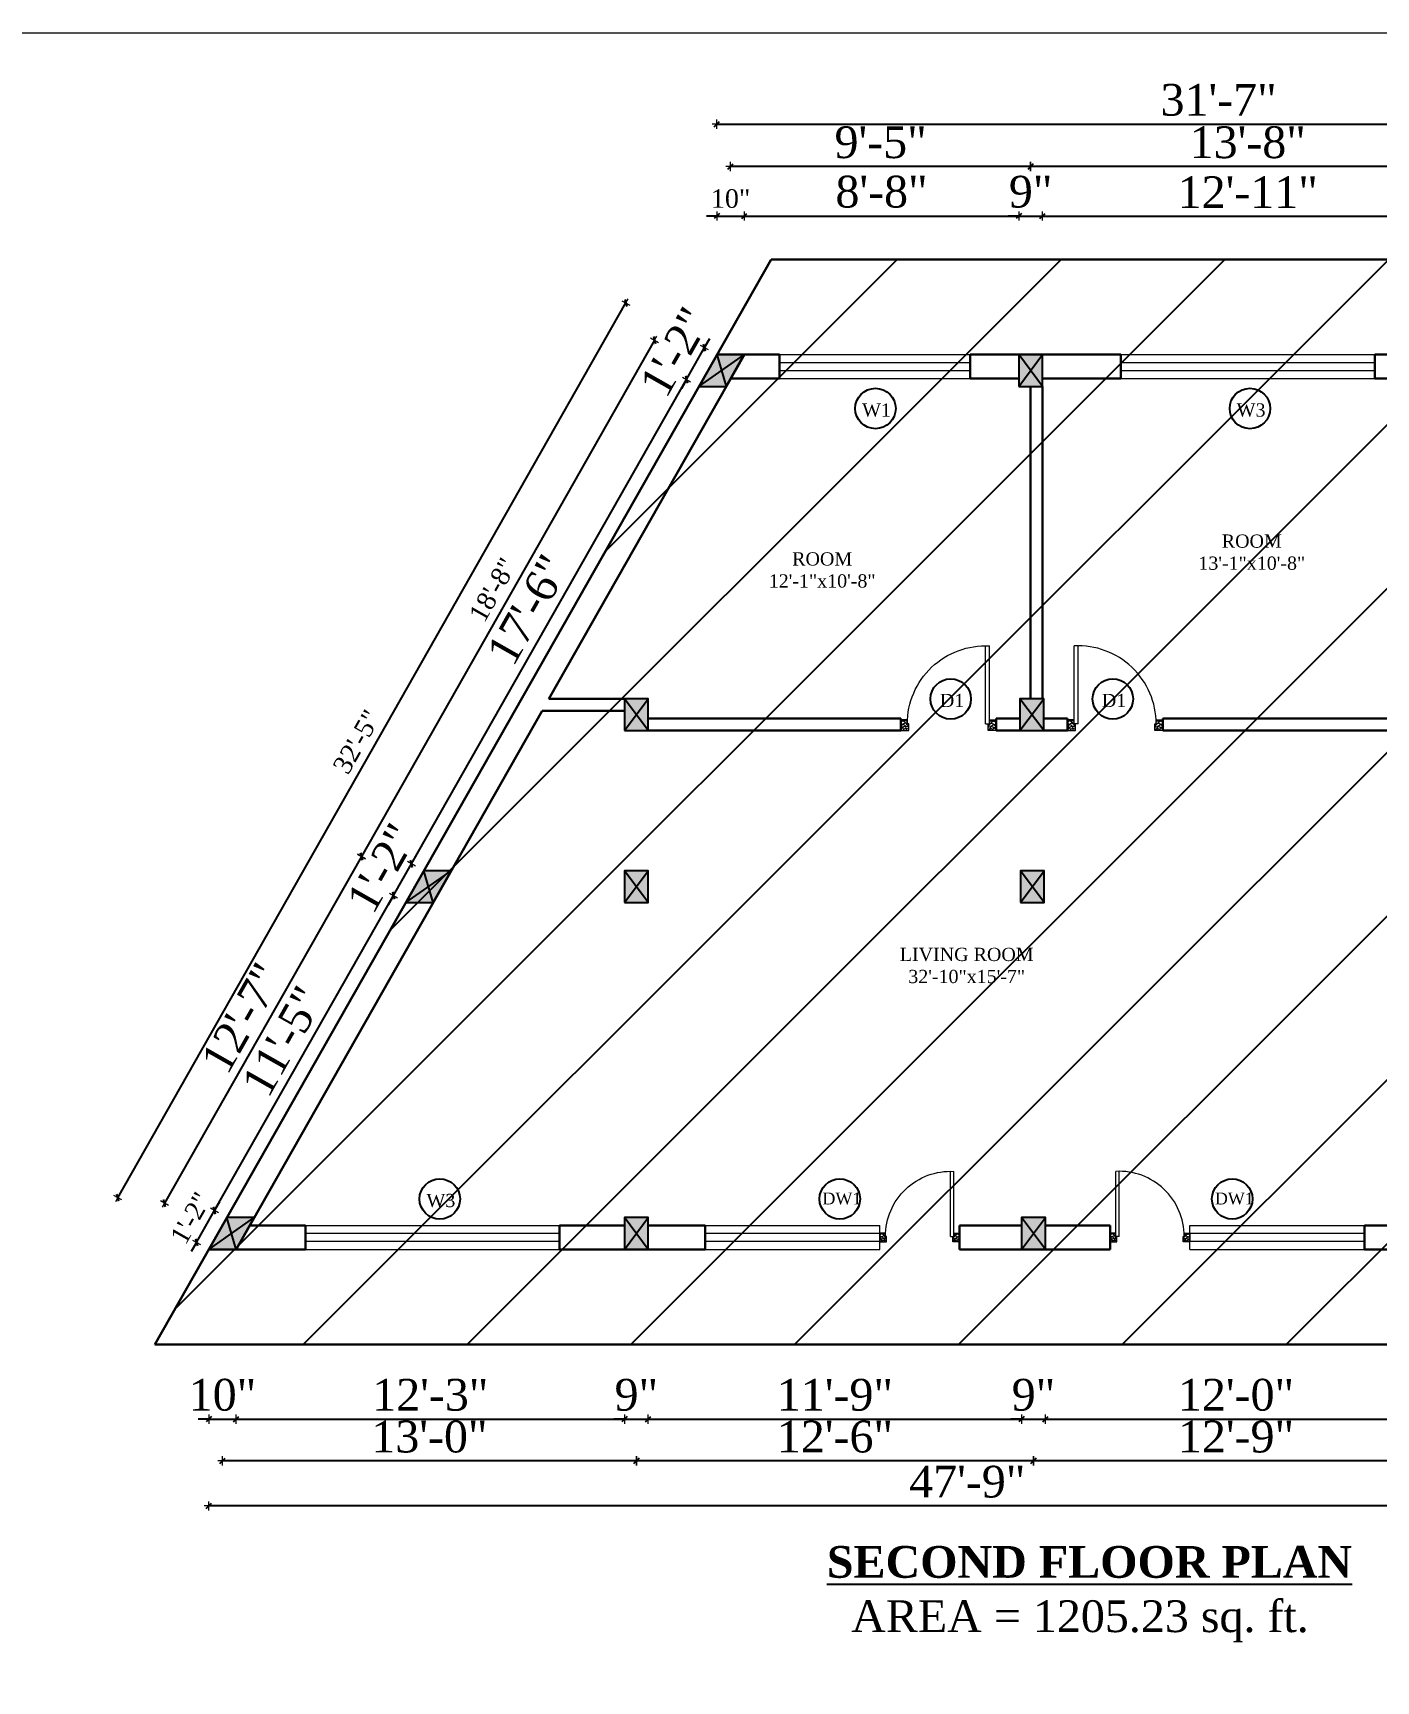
# Model space of a CAD drawing. Header units: inches. Extents: x 2 to 197762, y -33236 to 9.
# Drawn here: x 36714 to 37221, y -14208 to -13586 of the extents above; entities that cross this region are included whole.
import ezdxf

# ---------------------------------------------------------------- set-up
doc = ezdxf.new("R2010")
doc.units = ezdxf.units.IN
doc.header["$LTSCALE"] = 5
doc.header["$MEASUREMENT"] = 0
for name, color, linetype, lineweight in [('A-WALL', 7, 'Continuous', 9), ('Dimension', 7, 'Continuous', 18), ('DOOR', 62, 'Continuous', 0), ('Dw', 2, 'Continuous', 18), ('ele1', 21, 'Continuous', 20)]:
    doc.layers.add(name, color=color, linetype=linetype, lineweight=lineweight)
doc.layers.add('dim line', color=7, linetype='Continuous', lineweight=15, true_color=0xfab2b2)
doc.layers.add('TEXT', color=6, linetype='Continuous')
doc.layers.add('WALL', color=7, linetype='Continuous')
doc.styles.add('ordinary', font='times.ttf')
doc.dimstyles.new('Copy of 96', dxfattribs={"dimtxt": 7, "dimasz": 4, "dimexe": 0.5, "dimexo": 0.5, "dimgap": 3, "dimtad": 1, "dimdec": 1, "dimzin": 11, "dimdsep": 46, "dimlunit": 4, "dimtxsty": 'ordinary', "dimblk": 'OBLIQUE', "dimcen": 0.09, "dimse1": 1, "dimse2": 1, "dimclrt": 6, "dimazin": 0, "dimtfac": 1, "dimtdec": 1, "dimtix": 1, "dimtmove": 2, "dimatfit": 3, "dimldrblk": 'leader', "dimfxl": 0.5, "dimfxlon": 1, "dimtolj": 1, "dimtzin": 0, "dimarcsym": 0})

# ---------------------------------------------------------------- blocks, each defined once
blk = doc.blocks.new('c2a')
at = {"color": 1, "ltscale": 5}
for p, q in [((18091.63, 4625.76), (18084.82, 4613.76)), ((18101.98, 4625.76), (18091.63, 4625.76)), ((18095.17, 4613.76), (18101.98, 4625.76)), ((18084.82, 4613.76), (18095.17, 4613.76))]:
    blk.add_line(p, q, dxfattribs=at)
blk = doc.blocks.new('A$C27B36B59')
at = {"layer": 'DOOR'}
for p, q in [((0, 4), (0, 0)), ((2.5, 4), (0, 4)), ((0, 0), (3, 0)), ((2.5, 2.5), (2.5, 4)), ((3, 2.5), (2.5, 2.5)), ((3, 0), (3, 2.5))]:
    blk.add_line(p, q, dxfattribs=at)
for centre, radius, start, end in [((-1.4, -0.54), 4.75, 22.14107, 72.83803), ((1.34, 2.09), 1.64, 45.13802, 144.89476), ((2.21, 0.3), 2.49, 83.31492, 152.65798), ((0.13, 0.37), 2.05, 349.48753, 93.68048), ((1.96, -0.47), 2.01, 58.74475, 166.49498), ((-0.06, 0.32), 1.13, 343.54197, 86.94698), ((2.08, -0.4), 1.17, 38.28162, 160.15192)]:
    blk.add_arc(centre, radius, start, end, dxfattribs=at)
blk = doc.blocks.new('D2')
at = {"layer": 'DOOR'}
for p, q in [((74473.95, 24047.59), (74473.95, 24018.09)), ((74473.95, 24047.59), (74475.45, 24047.59)), ((74475.45, 24047.59), (74475.45, 24018.13))]:
    blk.add_line(p, q, dxfattribs=at)
blk.add_arc((74473.95, 24047.59), 29.5, 180, 272.9146, dxfattribs=at)
at = {"layer": 'DOOR', "xscale": -1, "rotation": 180}
blk.add_blockref('A$C27B36B59', (74441.95, 24050.09), dxfattribs=at)
at = {"layer": 'DOOR', "rotation": 180}
blk.add_blockref('A$C27B36B59', (74477.95, 24050.09), dxfattribs=at)
blk = doc.blocks.new('oblique')
at = {"color": 0, "lineweight": -2}
blk.add_line((0.25, 0.25), (-0.25, -0.25), dxfattribs=at)
at = {"layer": 'dim line', "lineweight": 9}
for p, q in [((-0.4375, 0), (0.4375, 0)), ((0, 0.4375), (0, -0.4375))]:
    blk.add_line(p, q, dxfattribs=at)
blk = doc.blocks.new('*D297')
at = {"layer": 'A-WALL', "color": 0, "lineweight": -2, "ltscale": 50, "transparency": 16777216}
blk.add_line((37244.7, -14125.07), (37091.7, -14125.07), dxfattribs=at)
at = {"layer": 'Defpoints', "color": 0, "ltscale": 50, "transparency": 16777216}
for p in [(37091.7, -14045.14), (37244.7, -14045.14), (37091.7, -14125.07)]:
    blk.add_point(p, dxfattribs=at)
at = {"layer": 'A-WALL', "color": 0, "lineweight": -2, "ltscale": 50, "transparency": 16777216, "xscale": 4, "yscale": 4, "zscale": 4, "rotation": 180}
blk.add_blockref('oblique', (37091.7, -14125.07), dxfattribs=at)
at = {"layer": 'A-WALL', "color": 0, "lineweight": -2, "ltscale": 50, "transparency": 16777216, "xscale": 4, "yscale": 4, "zscale": 4}
blk.add_blockref('oblique', (37244.7, -14125.07), dxfattribs=at)
at = {"layer": 'A-WALL', "color": 6, "ltscale": 50, "transparency": 16777216, "insert": (37168.2, -14115.95), "char_height": 12, "attachment_point": 5, "style": 'ordinary'}
blk.add_mtext('\\A1;12\'-9"', dxfattribs=at)
blk = doc.blocks.new('_OBLIQUE')
at = {"color": 0, "linetype": 'ByBlock'}
blk.add_line((-0.5, -0.5), (0.5, 0.5), dxfattribs=at)
blk = doc.blocks.new('leader')
at = {"layer": 'Dimension'}
for p, q in [((0, -4.33), (0, 4.33)), ((-4.42, 0), (4.42, 0))]:
    blk.add_line(p, q, dxfattribs=at)
blk = doc.blocks.new('*D298')
at = {"layer": 'A-WALL', "color": 0, "lineweight": -2, "ltscale": 50, "transparency": 16777216}
blk.add_line((37091.7, -14125.07), (36941.7, -14125.07), dxfattribs=at)
at = {"layer": 'Defpoints', "color": 0, "ltscale": 50, "transparency": 16777216}
for p in [(36941.7, -14045.14), (37091.7, -14045.14), (36941.7, -14125.07)]:
    blk.add_point(p, dxfattribs=at)
at = {"layer": 'A-WALL', "color": 0, "lineweight": -2, "ltscale": 50, "transparency": 16777216, "xscale": 4, "yscale": 4, "zscale": 4, "rotation": 180}
blk.add_blockref('oblique', (36941.7, -14125.07), dxfattribs=at)
at = {"layer": 'A-WALL', "color": 0, "lineweight": -2, "ltscale": 50, "transparency": 16777216, "xscale": 4, "yscale": 4, "zscale": 4}
blk.add_blockref('oblique', (37091.7, -14125.07), dxfattribs=at)
at = {"layer": 'A-WALL', "color": 6, "ltscale": 50, "transparency": 16777216, "insert": (37016.7, -14115.96), "char_height": 12, "attachment_point": 5, "style": 'ordinary'}
blk.add_mtext('\\A1;12\'-6"', dxfattribs=at)
blk = doc.blocks.new('*D299')
at = {"layer": 'A-WALL', "color": 0, "lineweight": -2, "ltscale": 50, "transparency": 16777216}
blk.add_line((36941.7, -14125.07), (36785.38, -14125.07), dxfattribs=at)
at = {"layer": 'Defpoints', "color": 0, "ltscale": 50, "transparency": 16777216}
for p in [(36785.38, -14045.14), (36941.7, -14045.14), (36785.38, -14125.07)]:
    blk.add_point(p, dxfattribs=at)
at = {"layer": 'A-WALL', "color": 0, "lineweight": -2, "ltscale": 50, "transparency": 16777216, "xscale": 4, "yscale": 4, "zscale": 4, "rotation": 180}
blk.add_blockref('oblique', (36785.38, -14125.07), dxfattribs=at)
at = {"layer": 'A-WALL', "color": 0, "lineweight": -2, "ltscale": 50, "transparency": 16777216, "xscale": 4, "yscale": 4, "zscale": 4}
blk.add_blockref('oblique', (36941.7, -14125.07), dxfattribs=at)
at = {"layer": 'A-WALL', "color": 6, "ltscale": 50, "transparency": 16777216, "insert": (36863.54, -14115.96), "char_height": 12, "attachment_point": 5, "style": 'ordinary'}
blk.add_mtext('\\A1;13\'-0"', dxfattribs=at)
blk = doc.blocks.new('*D300')
at = {"layer": 'A-WALL', "color": 0, "lineweight": -2, "ltscale": 50, "transparency": 16777216}
blk.add_line((37353.2, -14142.09), (36780.2, -14142.09), dxfattribs=at)
at = {"layer": 'Defpoints', "color": 0, "ltscale": 50, "transparency": 16777216}
for p in [(36780.2, -14045.14), (37353.2, -14045.14), (36780.2, -14142.09)]:
    blk.add_point(p, dxfattribs=at)
at = {"layer": 'A-WALL', "color": 0, "lineweight": -2, "ltscale": 50, "transparency": 16777216, "xscale": 4, "yscale": 4, "zscale": 4, "rotation": 180}
blk.add_blockref('oblique', (36780.2, -14142.09), dxfattribs=at)
at = {"layer": 'A-WALL', "color": 0, "lineweight": -2, "ltscale": 50, "transparency": 16777216, "xscale": 4, "yscale": 4, "zscale": 4}
blk.add_blockref('oblique', (37353.2, -14142.09), dxfattribs=at)
at = {"layer": 'A-WALL', "color": 6, "ltscale": 50, "transparency": 16777216, "insert": (37066.7, -14132.97), "char_height": 12, "attachment_point": 5, "style": 'ordinary'}
blk.add_mtext('\\A1;47\'-9"', dxfattribs=at)
blk = doc.blocks.new('*D301')
at = {"layer": 'A-WALL', "color": 0, "lineweight": -2, "ltscale": 50, "transparency": 16777216}
for p, q in [((36782.37, -14030.5), (36784.35, -14027.02)), ((36775.56, -14042.5), (36782.37, -14030.5)), ((36775.56, -14042.5), (36773.58, -14045.98))]:
    blk.add_line(p, q, dxfattribs=at)
at = {"layer": 'Defpoints', "color": 0, "ltscale": 50, "transparency": 16777216}
for p in [(36782.37, -14030.5), (36787.02, -14033.14), (36780.2, -14045.14)]:
    blk.add_point(p, dxfattribs=at)
at = {"layer": 'A-WALL', "color": 0, "lineweight": -2, "ltscale": 50, "transparency": 16777216, "xscale": 4, "yscale": 4, "zscale": 4}
for p, rotation in [((36782.37, -14030.5), 240.4114854942653), ((36775.56, -14042.5), 60.41148549426527)]:
    blk.add_blockref('oblique', p, dxfattribs=dict(at, rotation=rotation))
at = {"layer": 'A-WALL', "color": 6, "ltscale": 50, "transparency": 16777216, "insert": (36773.31, -14033.29), "char_height": 7, "attachment_point": 5, "rotation": 60.41149, "style": 'ordinary'}
blk.add_mtext('\\A1;1\'-2"', dxfattribs=at)
blk = doc.blocks.new('*D302')
at = {"layer": 'A-WALL', "color": 0, "lineweight": -2, "ltscale": 50, "transparency": 16777216}
blk.add_line((36782.37, -14030.5), (36849.94, -13911.5), dxfattribs=at)
at = {"layer": 'Defpoints', "color": 0, "ltscale": 50, "transparency": 16777216}
for p in [(36849.94, -13911.5), (36854.59, -13914.14), (36787.02, -14033.14)]:
    blk.add_point(p, dxfattribs=at)
at = {"layer": 'A-WALL', "color": 0, "lineweight": -2, "ltscale": 50, "transparency": 16777216, "xscale": 4, "yscale": 4, "zscale": 4}
for p, rotation in [((36849.94, -13911.5), 60.41148549434324), ((36782.37, -14030.5), 240.4114854943433)]:
    blk.add_blockref('oblique', p, dxfattribs=dict(at, rotation=rotation))
at = {"layer": 'A-WALL', "color": 6, "ltscale": 50, "transparency": 16777216, "insert": (36808.24, -13966.51), "char_height": 12, "attachment_point": 5, "rotation": 60.41149, "style": 'ordinary'}
blk.add_mtext('\\A1;11\'-5"', dxfattribs=at)
blk = doc.blocks.new('*D303')
at = {"layer": 'A-WALL', "color": 0, "lineweight": -2, "ltscale": 50, "transparency": 16777216}
for p, q in [((36856.76, -13899.5), (36858.73, -13896.02)), ((36849.94, -13911.5), (36856.76, -13899.5)), ((36849.94, -13911.5), (36847.97, -13914.98))]:
    blk.add_line(p, q, dxfattribs=at)
at = {"layer": 'Defpoints', "color": 0, "ltscale": 50, "transparency": 16777216}
for p in [(36856.76, -13899.5), (36861.4, -13902.14), (36854.59, -13914.14)]:
    blk.add_point(p, dxfattribs=at)
at = {"layer": 'A-WALL', "color": 0, "lineweight": -2, "ltscale": 50, "transparency": 16777216, "xscale": 4, "yscale": 4, "zscale": 4}
for p, rotation in [((36856.76, -13899.5), 240.4114854943433), ((36849.94, -13911.5), 60.41148549434321)]:
    blk.add_blockref('oblique', p, dxfattribs=dict(at, rotation=rotation))
at = {"layer": 'A-WALL', "color": 6, "ltscale": 50, "transparency": 16777216, "insert": (36845.52, -13901.06), "char_height": 12, "attachment_point": 5, "rotation": 60.41149, "style": 'ordinary'}
blk.add_mtext('\\A1;1\'-2"', dxfattribs=at)
blk = doc.blocks.new('*D304')
at = {"layer": 'A-WALL', "color": 0, "lineweight": -2, "ltscale": 50, "transparency": 16777216}
blk.add_line((36856.76, -13899.5), (36960.67, -13716.5), dxfattribs=at)
at = {"layer": 'Defpoints', "color": 0, "ltscale": 50, "transparency": 16777216}
for p in [(36960.67, -13716.5), (36965.31, -13719.14), (36861.4, -13902.14)]:
    blk.add_point(p, dxfattribs=at)
at = {"layer": 'A-WALL', "color": 0, "lineweight": -2, "ltscale": 50, "transparency": 16777216, "xscale": 4, "yscale": 4, "zscale": 4}
for p, rotation in [((36960.67, -13716.5), 60.41148549434324), ((36856.76, -13899.5), 240.4114854943433)]:
    blk.add_blockref('oblique', p, dxfattribs=dict(at, rotation=rotation))
at = {"layer": 'A-WALL', "color": 6, "ltscale": 50, "transparency": 16777216, "insert": (36900.78, -13803.5), "char_height": 12, "attachment_point": 5, "rotation": 60.41149, "style": 'ordinary'}
blk.add_mtext('\\A1;17\'-6"', dxfattribs=at)
blk = doc.blocks.new('*D305')
at = {"layer": 'A-WALL', "color": 0, "lineweight": -2, "ltscale": 50, "transparency": 16777216}
for p, q in [((36967.48, -13704.5), (36969.46, -13701.02)), ((36960.67, -13716.5), (36967.48, -13704.5)), ((36960.67, -13716.5), (36958.69, -13719.98))]:
    blk.add_line(p, q, dxfattribs=at)
at = {"layer": 'Defpoints', "color": 0, "ltscale": 50, "transparency": 16777216}
for p in [(36967.48, -13704.5), (36972.13, -13707.14), (36965.31, -13719.14)]:
    blk.add_point(p, dxfattribs=at)
at = {"layer": 'A-WALL', "color": 0, "lineweight": -2, "ltscale": 50, "transparency": 16777216, "xscale": 4, "yscale": 4, "zscale": 4}
for p, rotation in [((36967.48, -13704.5), 240.4114854943433), ((36960.67, -13716.5), 60.41148549434321)]:
    blk.add_blockref('oblique', p, dxfattribs=dict(at, rotation=rotation))
at = {"layer": 'A-WALL', "color": 6, "ltscale": 50, "transparency": 16777216, "insert": (36956.25, -13706.06), "char_height": 12, "attachment_point": 5, "rotation": 60.41149, "style": 'ordinary'}
blk.add_mtext('\\A1;1\'-2"', dxfattribs=at)
blk = doc.blocks.new('*D306')
at = {"layer": 'A-WALL', "color": 0, "lineweight": -2, "ltscale": 50, "transparency": 16777216}
blk.add_line((36948.59, -13701.71), (36837.86, -13896.71), dxfattribs=at)
at = {"layer": 'Defpoints', "color": 0, "ltscale": 50, "transparency": 16777216}
for p in [(36968.72, -13713.14), (36837.86, -13896.71), (36858, -13908.14)]:
    blk.add_point(p, dxfattribs=at)
at = {"layer": 'A-WALL', "color": 0, "lineweight": -2, "ltscale": 50, "transparency": 16777216, "xscale": 4, "yscale": 4, "zscale": 4}
for p, rotation in [((36948.59, -13701.71), 60.41148549426855), ((36837.86, -13896.71), 240.4114854942686)]:
    blk.add_blockref('oblique', p, dxfattribs=dict(at, rotation=rotation))
at = {"layer": 'A-WALL', "color": 6, "ltscale": 50, "transparency": 16777216, "insert": (36887.52, -13795.97), "char_height": 7, "attachment_point": 5, "rotation": 60.41149, "style": 'ordinary'}
blk.add_mtext('\\A1;18\'-8"', dxfattribs=at)
blk = doc.blocks.new('*D307')
at = {"layer": 'A-WALL', "color": 0, "lineweight": -2, "ltscale": 50, "transparency": 16777216}
blk.add_line((36837.86, -13896.71), (36763.48, -14027.71), dxfattribs=at)
at = {"layer": 'Defpoints', "color": 0, "ltscale": 50, "transparency": 16777216}
for p in [(36858, -13908.14), (36763.48, -14027.71), (36783.61, -14039.14)]:
    blk.add_point(p, dxfattribs=at)
at = {"layer": 'A-WALL', "color": 0, "lineweight": -2, "ltscale": 50, "transparency": 16777216, "xscale": 4, "yscale": 4, "zscale": 4}
for p, rotation in [((36837.86, -13896.71), 60.41148549434321), ((36763.48, -14027.71), 240.4114854943433)]:
    blk.add_blockref('oblique', p, dxfattribs=dict(at, rotation=rotation))
at = {"layer": 'A-WALL', "color": 6, "ltscale": 50, "transparency": 16777216, "insert": (36792.74, -13957.7), "char_height": 12, "attachment_point": 5, "rotation": 60.41149, "style": 'ordinary'}
blk.add_mtext('\\A1;12\'-7"', dxfattribs=at)
blk = doc.blocks.new('*D308')
at = {"layer": 'A-WALL', "color": 0, "lineweight": -2, "ltscale": 50, "transparency": 16777216}
blk.add_line((36745.83, -14025.62), (36937.75, -13687.62), dxfattribs=at)
at = {"layer": 'Defpoints', "color": 0, "ltscale": 50, "transparency": 16777216}
for p in [(36937.75, -13687.62), (36972.13, -13707.14), (36780.2, -14045.14)]:
    blk.add_point(p, dxfattribs=at)
at = {"layer": 'A-WALL', "color": 0, "lineweight": -2, "ltscale": 50, "transparency": 16777216, "xscale": 4, "yscale": 4, "zscale": 4}
for p, rotation in [((36937.75, -13687.62), 60.41148549426746), ((36745.83, -14025.62), 240.4114854942675)]:
    blk.add_blockref('oblique', p, dxfattribs=dict(at, rotation=rotation))
at = {"layer": 'A-WALL', "color": 6, "ltscale": 50, "transparency": 16777216, "insert": (36836.09, -13853.38), "char_height": 7, "attachment_point": 5, "rotation": 60.41149, "style": 'ordinary'}
blk.add_mtext('\\A1;32\'-5"', dxfattribs=at)
blk = doc.blocks.new('*D309')
at = {"layer": 'A-WALL', "color": 0, "lineweight": -2, "ltscale": 50, "transparency": 16777216}
for p, q in [((36972.13, -13654.77), (36968.13, -13654.77)), ((36972.13, -13654.77), (36982.48, -13654.77)), ((36982.48, -13654.77), (36986.48, -13654.77))]:
    blk.add_line(p, q, dxfattribs=at)
at = {"layer": 'Defpoints', "color": 0, "ltscale": 50, "transparency": 16777216}
for p in [(36982.48, -13654.77), (36972.13, -13707.14), (36982.48, -13707.14)]:
    blk.add_point(p, dxfattribs=at)
at = {"layer": 'A-WALL', "color": 0, "lineweight": -2, "ltscale": 50, "transparency": 16777216, "xscale": 4, "yscale": 4, "zscale": 4}
blk.add_blockref('oblique', (36972.13, -13654.77), dxfattribs=at)
at = {"layer": 'A-WALL', "color": 0, "lineweight": -2, "ltscale": 50, "transparency": 16777216, "xscale": 4, "yscale": 4, "zscale": 4, "rotation": 180}
blk.add_blockref('oblique', (36982.48, -13654.77), dxfattribs=at)
at = {"layer": 'A-WALL', "color": 6, "ltscale": 50, "transparency": 16777216, "insert": (36977.3, -13648.21), "char_height": 7, "attachment_point": 5, "style": 'ordinary'}
blk.add_mtext('\\A1;10"', dxfattribs=at)
blk = doc.blocks.new('*D310')
at = {"layer": 'A-WALL', "color": 0, "lineweight": -2, "ltscale": 50, "transparency": 16777216}
blk.add_line((36982.48, -13654.77), (37086.13, -13654.77), dxfattribs=at)
at = {"layer": 'Defpoints', "color": 0, "ltscale": 50, "transparency": 16777216}
for p in [(37086.13, -13654.77), (36982.48, -13707.14), (37086.13, -13707.14)]:
    blk.add_point(p, dxfattribs=at)
at = {"layer": 'A-WALL', "color": 0, "lineweight": -2, "ltscale": 50, "transparency": 16777216, "xscale": 4, "yscale": 4, "zscale": 4, "rotation": 180}
blk.add_blockref('oblique', (36982.48, -13654.77), dxfattribs=at)
at = {"layer": 'A-WALL', "color": 0, "lineweight": -2, "ltscale": 50, "transparency": 16777216, "xscale": 4, "yscale": 4, "zscale": 4}
blk.add_blockref('oblique', (37086.13, -13654.77), dxfattribs=at)
at = {"layer": 'A-WALL', "color": 6, "ltscale": 50, "transparency": 16777216, "insert": (37034.3, -13645.66), "char_height": 12, "attachment_point": 5, "style": 'ordinary'}
blk.add_mtext('\\A1;8\'-8"', dxfattribs=at)
blk = doc.blocks.new('*D311')
at = {"layer": 'A-WALL', "color": 0, "lineweight": -2, "ltscale": 50, "transparency": 16777216}
for p, q in [((37086.13, -13654.77), (37082.13, -13654.77)), ((37086.13, -13654.77), (37095.13, -13654.77)), ((37095.13, -13654.77), (37099.13, -13654.77))]:
    blk.add_line(p, q, dxfattribs=at)
at = {"layer": 'Defpoints', "color": 0, "ltscale": 50, "transparency": 16777216}
for p in [(37095.13, -13654.77), (37086.13, -13707.14), (37095.13, -13707.14)]:
    blk.add_point(p, dxfattribs=at)
at = {"layer": 'A-WALL', "color": 0, "lineweight": -2, "ltscale": 50, "transparency": 16777216, "xscale": 4, "yscale": 4, "zscale": 4}
blk.add_blockref('oblique', (37086.13, -13654.77), dxfattribs=at)
at = {"layer": 'A-WALL', "color": 0, "lineweight": -2, "ltscale": 50, "transparency": 16777216, "xscale": 4, "yscale": 4, "zscale": 4, "rotation": 180}
blk.add_blockref('oblique', (37095.13, -13654.77), dxfattribs=at)
at = {"layer": 'A-WALL', "color": 6, "ltscale": 50, "transparency": 16777216, "insert": (37090.63, -13645.65), "char_height": 12, "attachment_point": 5, "style": 'ordinary'}
blk.add_mtext('\\A1;9"', dxfattribs=at)
blk = doc.blocks.new('*D312')
at = {"layer": 'A-WALL', "color": 0, "lineweight": -2, "ltscale": 50, "transparency": 16777216}
blk.add_line((37095.13, -13654.77), (37250.13, -13654.77), dxfattribs=at)
at = {"layer": 'Defpoints', "color": 0, "ltscale": 50, "transparency": 16777216}
for p in [(37250.13, -13654.77), (37095.13, -13707.14), (37250.13, -13707.14)]:
    blk.add_point(p, dxfattribs=at)
at = {"layer": 'A-WALL', "color": 0, "lineweight": -2, "ltscale": 50, "transparency": 16777216, "xscale": 4, "yscale": 4, "zscale": 4, "rotation": 180}
blk.add_blockref('oblique', (37095.13, -13654.77), dxfattribs=at)
at = {"layer": 'A-WALL', "color": 0, "lineweight": -2, "ltscale": 50, "transparency": 16777216, "xscale": 4, "yscale": 4, "zscale": 4}
blk.add_blockref('oblique', (37250.13, -13654.77), dxfattribs=at)
at = {"layer": 'A-WALL', "color": 6, "ltscale": 50, "transparency": 16777216, "insert": (37172.63, -13645.77), "char_height": 12, "attachment_point": 5, "style": 'ordinary'}
blk.add_mtext('\\A1;12\'-11"', dxfattribs=at)
blk = doc.blocks.new('*D317')
at = {"layer": 'A-WALL', "color": 0, "lineweight": -2, "ltscale": 50, "transparency": 16777216}
blk.add_line((37254.63, -13636.09), (37090.63, -13636.09), dxfattribs=at)
at = {"layer": 'Defpoints', "color": 0, "ltscale": 50, "transparency": 16777216}
for p in [(37090.63, -13636.09), (37090.63, -13707.14), (37254.63, -13707.14)]:
    blk.add_point(p, dxfattribs=at)
at = {"layer": 'A-WALL', "color": 0, "lineweight": -2, "ltscale": 50, "transparency": 16777216, "xscale": 4, "yscale": 4, "zscale": 4, "rotation": 180}
blk.add_blockref('oblique', (37090.63, -13636.09), dxfattribs=at)
at = {"layer": 'A-WALL', "color": 0, "lineweight": -2, "ltscale": 50, "transparency": 16777216, "xscale": 4, "yscale": 4, "zscale": 4}
blk.add_blockref('oblique', (37254.63, -13636.09), dxfattribs=at)
at = {"layer": 'A-WALL', "color": 6, "ltscale": 50, "transparency": 16777216, "insert": (37172.63, -13626.99), "char_height": 12, "attachment_point": 5, "style": 'ordinary'}
blk.add_mtext('\\A1;13\'-8"', dxfattribs=at)
blk = doc.blocks.new('*D318')
at = {"layer": 'A-WALL', "color": 0, "lineweight": -2, "ltscale": 50, "transparency": 16777216}
blk.add_line((37090.63, -13636.09), (36977.3, -13636.09), dxfattribs=at)
at = {"layer": 'Defpoints', "color": 0, "ltscale": 50, "transparency": 16777216}
for p in [(36977.3, -13636.09), (36977.3, -13707.14), (37090.63, -13707.14)]:
    blk.add_point(p, dxfattribs=at)
at = {"layer": 'A-WALL', "color": 0, "lineweight": -2, "ltscale": 50, "transparency": 16777216, "xscale": 4, "yscale": 4, "zscale": 4, "rotation": 180}
blk.add_blockref('oblique', (36977.3, -13636.09), dxfattribs=at)
at = {"layer": 'A-WALL', "color": 0, "lineweight": -2, "ltscale": 50, "transparency": 16777216, "xscale": 4, "yscale": 4, "zscale": 4}
blk.add_blockref('oblique', (37090.63, -13636.09), dxfattribs=at)
at = {"layer": 'A-WALL', "color": 6, "ltscale": 50, "transparency": 16777216, "insert": (37033.96, -13626.97), "char_height": 12, "attachment_point": 5, "style": 'ordinary'}
blk.add_mtext('\\A1;9\'-5"', dxfattribs=at)
blk = doc.blocks.new('*D319')
at = {"layer": 'A-WALL', "color": 0, "lineweight": -2, "ltscale": 50, "transparency": 16777216}
blk.add_line((36972.13, -13620.07), (37351.13, -13620.07), dxfattribs=at)
at = {"layer": 'Defpoints', "color": 0, "ltscale": 50, "transparency": 16777216}
for p in [(37351.13, -13620.07), (36972.13, -13707.14), (37351.13, -13707.14)]:
    blk.add_point(p, dxfattribs=at)
at = {"layer": 'A-WALL', "color": 0, "lineweight": -2, "ltscale": 50, "transparency": 16777216, "xscale": 4, "yscale": 4, "zscale": 4, "rotation": 180}
blk.add_blockref('oblique', (36972.13, -13620.07), dxfattribs=at)
at = {"layer": 'A-WALL', "color": 0, "lineweight": -2, "ltscale": 50, "transparency": 16777216, "xscale": 4, "yscale": 4, "zscale": 4}
blk.add_blockref('oblique', (37351.13, -13620.07), dxfattribs=at)
at = {"layer": 'A-WALL', "color": 6, "ltscale": 50, "transparency": 16777216, "insert": (37161.63, -13610.95), "char_height": 12, "attachment_point": 5, "style": 'ordinary'}
blk.add_mtext('\\A1;31\'-7"', dxfattribs=at)
blk = doc.blocks.new('*D320')
at = {"layer": 'A-WALL', "color": 0, "lineweight": -2, "ltscale": 50, "transparency": 16777216}
for p, q in [((36780.2, -14109.27), (36776.2, -14109.27)), ((36780.2, -14109.27), (36790.55, -14109.27)), ((36790.55, -14109.27), (36794.55, -14109.27))]:
    blk.add_line(p, q, dxfattribs=at)
at = {"layer": 'Defpoints', "color": 0, "ltscale": 50, "transparency": 16777216}
for p in [(36780.2, -14045.14), (36790.55, -14045.14), (36790.55, -14109.27)]:
    blk.add_point(p, dxfattribs=at)
at = {"layer": 'A-WALL', "color": 0, "lineweight": -2, "ltscale": 50, "transparency": 16777216, "xscale": 4, "yscale": 4, "zscale": 4}
blk.add_blockref('oblique', (36780.2, -14109.27), dxfattribs=at)
at = {"layer": 'A-WALL', "color": 0, "lineweight": -2, "ltscale": 50, "transparency": 16777216, "xscale": 4, "yscale": 4, "zscale": 4, "rotation": 180}
blk.add_blockref('oblique', (36790.55, -14109.27), dxfattribs=at)
at = {"layer": 'A-WALL', "color": 6, "ltscale": 50, "transparency": 16777216, "insert": (36785.38, -14100.16), "char_height": 12, "attachment_point": 5, "style": 'ordinary'}
blk.add_mtext('\\A1;10"', dxfattribs=at)
blk = doc.blocks.new('*D321')
at = {"layer": 'A-WALL', "color": 0, "lineweight": -2, "ltscale": 50, "transparency": 16777216}
blk.add_line((36790.55, -14109.27), (36937.2, -14109.27), dxfattribs=at)
at = {"layer": 'Defpoints', "color": 0, "ltscale": 50, "transparency": 16777216}
for p in [(36790.55, -14045.14), (36937.2, -14045.14), (36937.2, -14109.27)]:
    blk.add_point(p, dxfattribs=at)
at = {"layer": 'A-WALL', "color": 0, "lineweight": -2, "ltscale": 50, "transparency": 16777216, "xscale": 4, "yscale": 4, "zscale": 4, "rotation": 180}
blk.add_blockref('oblique', (36790.55, -14109.27), dxfattribs=at)
at = {"layer": 'A-WALL', "color": 0, "lineweight": -2, "ltscale": 50, "transparency": 16777216, "xscale": 4, "yscale": 4, "zscale": 4}
blk.add_blockref('oblique', (36937.2, -14109.27), dxfattribs=at)
at = {"layer": 'A-WALL', "color": 6, "ltscale": 50, "transparency": 16777216, "insert": (36863.88, -14100.16), "char_height": 12, "attachment_point": 5, "style": 'ordinary'}
blk.add_mtext('\\A1;12\'-3"', dxfattribs=at)
blk = doc.blocks.new('*D322')
at = {"layer": 'A-WALL', "color": 0, "lineweight": -2, "ltscale": 50, "transparency": 16777216}
for p, q in [((36937.2, -14109.27), (36933.2, -14109.27)), ((36937.2, -14109.27), (36946.2, -14109.27)), ((36946.2, -14109.27), (36950.2, -14109.27))]:
    blk.add_line(p, q, dxfattribs=at)
at = {"layer": 'Defpoints', "color": 0, "ltscale": 50, "transparency": 16777216}
for p in [(36937.2, -14045.14), (36946.2, -14045.14), (36946.2, -14109.27)]:
    blk.add_point(p, dxfattribs=at)
at = {"layer": 'A-WALL', "color": 0, "lineweight": -2, "ltscale": 50, "transparency": 16777216, "xscale": 4, "yscale": 4, "zscale": 4}
blk.add_blockref('oblique', (36937.2, -14109.27), dxfattribs=at)
at = {"layer": 'A-WALL', "color": 0, "lineweight": -2, "ltscale": 50, "transparency": 16777216, "xscale": 4, "yscale": 4, "zscale": 4, "rotation": 180}
blk.add_blockref('oblique', (36946.2, -14109.27), dxfattribs=at)
at = {"layer": 'A-WALL', "color": 6, "ltscale": 50, "transparency": 16777216, "insert": (36941.7, -14100.15), "char_height": 12, "attachment_point": 5, "style": 'ordinary'}
blk.add_mtext('\\A1;9"', dxfattribs=at)
blk = doc.blocks.new('*D323')
at = {"layer": 'A-WALL', "color": 0, "lineweight": -2, "ltscale": 50, "transparency": 16777216}
blk.add_line((36946.2, -14109.27), (37087.2, -14109.27), dxfattribs=at)
at = {"layer": 'Defpoints', "color": 0, "ltscale": 50, "transparency": 16777216}
for p in [(36946.2, -14045.14), (37087.2, -14045.14), (37087.2, -14109.27)]:
    blk.add_point(p, dxfattribs=at)
at = {"layer": 'A-WALL', "color": 0, "lineweight": -2, "ltscale": 50, "transparency": 16777216, "xscale": 4, "yscale": 4, "zscale": 4, "rotation": 180}
blk.add_blockref('oblique', (36946.2, -14109.27), dxfattribs=at)
at = {"layer": 'A-WALL', "color": 0, "lineweight": -2, "ltscale": 50, "transparency": 16777216, "xscale": 4, "yscale": 4, "zscale": 4}
blk.add_blockref('oblique', (37087.2, -14109.27), dxfattribs=at)
at = {"layer": 'A-WALL', "color": 6, "ltscale": 50, "transparency": 16777216, "insert": (37016.7, -14100.15), "char_height": 12, "attachment_point": 5, "style": 'ordinary'}
blk.add_mtext('\\A1;11\'-9"', dxfattribs=at)
blk = doc.blocks.new('*D324')
at = {"layer": 'A-WALL', "color": 0, "lineweight": -2, "ltscale": 50, "transparency": 16777216}
for p, q in [((37087.2, -14109.27), (37083.2, -14109.27)), ((37087.2, -14109.27), (37096.2, -14109.27)), ((37096.2, -14109.27), (37100.2, -14109.27))]:
    blk.add_line(p, q, dxfattribs=at)
at = {"layer": 'Defpoints', "color": 0, "ltscale": 50, "transparency": 16777216}
for p in [(37087.2, -14045.14), (37096.2, -14045.14), (37096.2, -14109.27)]:
    blk.add_point(p, dxfattribs=at)
at = {"layer": 'A-WALL', "color": 0, "lineweight": -2, "ltscale": 50, "transparency": 16777216, "xscale": 4, "yscale": 4, "zscale": 4}
blk.add_blockref('oblique', (37087.2, -14109.27), dxfattribs=at)
at = {"layer": 'A-WALL', "color": 0, "lineweight": -2, "ltscale": 50, "transparency": 16777216, "xscale": 4, "yscale": 4, "zscale": 4, "rotation": 180}
blk.add_blockref('oblique', (37096.2, -14109.27), dxfattribs=at)
at = {"layer": 'A-WALL', "color": 6, "ltscale": 50, "transparency": 16777216, "insert": (37091.7, -14100.15), "char_height": 12, "attachment_point": 5, "style": 'ordinary'}
blk.add_mtext('\\A1;9"', dxfattribs=at)
blk = doc.blocks.new('*D325')
at = {"layer": 'A-WALL', "color": 0, "lineweight": -2, "ltscale": 50, "transparency": 16777216}
blk.add_line((37096.2, -14109.27), (37240.2, -14109.27), dxfattribs=at)
at = {"layer": 'Defpoints', "color": 0, "ltscale": 50, "transparency": 16777216}
for p in [(37096.2, -14045.14), (37240.2, -14045.14), (37240.2, -14109.27)]:
    blk.add_point(p, dxfattribs=at)
at = {"layer": 'A-WALL', "color": 0, "lineweight": -2, "ltscale": 50, "transparency": 16777216, "xscale": 4, "yscale": 4, "zscale": 4, "rotation": 180}
blk.add_blockref('oblique', (37096.2, -14109.27), dxfattribs=at)
at = {"layer": 'A-WALL', "color": 0, "lineweight": -2, "ltscale": 50, "transparency": 16777216, "xscale": 4, "yscale": 4, "zscale": 4}
blk.add_blockref('oblique', (37240.2, -14109.27), dxfattribs=at)
at = {"layer": 'A-WALL', "color": 6, "ltscale": 50, "transparency": 16777216, "insert": (37168.2, -14100.16), "char_height": 12, "attachment_point": 5, "style": 'ordinary'}
blk.add_mtext('\\A1;12\'-0"', dxfattribs=at)

msp = doc.modelspace()

# ---------------------------------------------------------------- hatches: boundary and pattern name
at = {"layer": 'WALL', "linetype": 'ByBlock', "ltscale": 5, "true_color": 0xf8991e}
h = msp.add_hatch(dxfattribs=at)
h.set_pattern_fill('ANSI31', color=30, scale=350)
h.set_pattern_definition([(45, (28671.218, -11460.087), (-30.93592, 30.93592), [])])
h.paths.add_polyline_path([(36759.76, -14081.14), (36992.57, -13671.14), (37351.02, -13671.14), (37352.61, -13949.14), (37401.2, -13949.14), (37401.2, -14039.14), (37353.2, -14039.14), (37353.43, -14081.14)])
h = msp.add_hatch(color=30, dxfattribs=at)
h.dxf.hatch_style = 1
h.paths.add_polyline_path([(36973.89, -13713.14), (36975.66, -13719.14), (36982.48, -13707.14)])
h.paths.add_polyline_path([(36973.89, -13713.14), (36982.48, -13707.14), (36972.13, -13707.14)])
h.paths.add_polyline_path([(36972.13, -13707.14), (36965.31, -13719.14), (36973.89, -13713.14)])
h.paths.add_polyline_path([(36973.89, -13713.14), (36965.31, -13719.14), (36975.66, -13719.14)])
h = msp.add_hatch(color=30, dxfattribs=at)
h.dxf.hatch_style = 1
h.paths.add_polyline_path([(37090.63, -13713.14), (37086.13, -13719.14), (37095.13, -13719.14)])
h.paths.add_polyline_path([(37095.13, -13719.14), (37095.13, -13707.14), (37090.63, -13713.14)])
h.paths.add_polyline_path([(37090.63, -13713.14), (37095.13, -13707.14), (37086.13, -13707.14)])
h.paths.add_polyline_path([(37086.13, -13707.14), (37086.13, -13719.14), (37090.63, -13713.14)])
h = msp.add_hatch(color=30, dxfattribs=at)
h.dxf.hatch_style = 1
h.paths.add_polyline_path([(36941.7, -13843.14), (36937.2, -13849.14), (36946.2, -13849.14)])
h.paths.add_polyline_path([(36946.2, -13849.14), (36946.2, -13837.14), (36941.7, -13843.14)])
h.paths.add_polyline_path([(36941.7, -13843.14), (36946.2, -13837.14), (36937.2, -13837.14)])
h.paths.add_polyline_path([(36937.2, -13837.14), (36937.2, -13849.14), (36941.7, -13843.14)])
h = msp.add_hatch(color=30, dxfattribs=at)
h.dxf.hatch_style = 1
h.paths.add_polyline_path([(37091.06, -13843.14), (37086.56, -13849.14), (37095.56, -13849.14)])
h.paths.add_polyline_path([(37095.56, -13849.14), (37095.56, -13837.14), (37091.06, -13843.14)])
h.paths.add_polyline_path([(37091.06, -13843.14), (37095.56, -13837.14), (37086.56, -13837.14)])
h.paths.add_polyline_path([(37086.56, -13837.14), (37086.56, -13849.14), (37091.06, -13843.14)])
h = msp.add_hatch(color=30, dxfattribs=at)
h.dxf.hatch_style = 1
h.paths.add_polyline_path([(36863.17, -13908.14), (36864.94, -13914.14), (36871.75, -13902.14)])
h.paths.add_polyline_path([(36863.17, -13908.14), (36871.75, -13902.14), (36861.4, -13902.14)])
h.paths.add_polyline_path([(36861.4, -13902.14), (36854.59, -13914.14), (36863.17, -13908.14)])
h.paths.add_polyline_path([(36863.17, -13908.14), (36854.59, -13914.14), (36864.94, -13914.14)])
h = msp.add_hatch(color=30, dxfattribs=at)
h.dxf.hatch_style = 1
h.paths.add_polyline_path([(36941.7, -13908.14), (36937.2, -13914.14), (36946.2, -13914.14)])
h.paths.add_polyline_path([(36946.2, -13914.14), (36946.2, -13902.14), (36941.7, -13908.14)])
h.paths.add_polyline_path([(36941.7, -13908.14), (36946.2, -13902.14), (36937.2, -13902.14)])
h.paths.add_polyline_path([(36937.2, -13902.14), (36937.2, -13914.14), (36941.7, -13908.14)])
h = msp.add_hatch(color=30, dxfattribs=at)
h.dxf.hatch_style = 1
h.paths.add_polyline_path([(37091.27, -13908.14), (37086.77, -13914.14), (37095.77, -13914.14)])
h.paths.add_polyline_path([(37095.77, -13914.14), (37095.77, -13902.14), (37091.27, -13908.14)])
h.paths.add_polyline_path([(37091.27, -13908.14), (37095.77, -13902.14), (37086.77, -13902.14)])
h.paths.add_polyline_path([(37086.77, -13902.14), (37086.77, -13914.14), (37091.27, -13908.14)])
h = msp.add_hatch(color=30, dxfattribs=at)
h.dxf.hatch_style = 1
h.paths.add_polyline_path([(36788.79, -14039.14), (36790.55, -14045.14), (36797.37, -14033.14)])
h.paths.add_polyline_path([(36788.79, -14039.14), (36797.37, -14033.14), (36787.02, -14033.14)])
h.paths.add_polyline_path([(36787.02, -14033.14), (36780.2, -14045.14), (36788.79, -14039.14)])
h.paths.add_polyline_path([(36788.79, -14039.14), (36780.2, -14045.14), (36790.55, -14045.14)])
h = msp.add_hatch(color=30, dxfattribs=at)
h.dxf.hatch_style = 1
h.paths.add_polyline_path([(36941.7, -14039.14), (36937.2, -14045.14), (36946.2, -14045.14)])
h.paths.add_polyline_path([(36946.2, -14045.14), (36946.2, -14033.14), (36941.7, -14039.14)])
h.paths.add_polyline_path([(36941.7, -14039.14), (36946.2, -14033.14), (36937.2, -14033.14)])
h.paths.add_polyline_path([(36937.2, -14033.14), (36937.2, -14045.14), (36941.7, -14039.14)])
h = msp.add_hatch(color=30, dxfattribs=at)
h.dxf.hatch_style = 1
h.paths.add_polyline_path([(37091.7, -14039.14), (37087.2, -14045.14), (37096.2, -14045.14)])
h.paths.add_polyline_path([(37096.2, -14045.14), (37096.2, -14033.14), (37091.7, -14039.14)])
h.paths.add_polyline_path([(37091.7, -14039.14), (37096.2, -14033.14), (37087.2, -14033.14)])
h.paths.add_polyline_path([(37087.2, -14033.14), (37087.2, -14045.14), (37091.7, -14039.14)])

# ---------------------------------------------------------------- linework, layer by layer
at = {"color": 1, "ltscale": 5}
for p, q in [((36965.31, -13719.14), (36982.48, -13707.14)), ((36972.13, -13707.14), (36975.66, -13719.14)), ((37086.13, -13719.14), (37095.13, -13707.14)), ((37095.13, -13719.14), (37086.13, -13707.14)), ((36937.2, -13849.14), (36946.2, -13837.14)), ((36946.2, -13849.14), (36937.2, -13837.14)), ((37086.56, -13849.14), (37095.56, -13837.14)), ((37095.56, -13849.14), (37086.56, -13837.14)), ((36854.59, -13914.14), (36871.75, -13902.14)), ((36864.94, -13914.14), (36861.4, -13902.14)), ((36937.2, -13914.14), (36946.2, -13902.14)), ((36946.2, -13914.14), (36937.2, -13902.14)), ((37086.77, -13914.14), (37095.77, -13902.14)), ((37095.77, -13914.14), (37086.77, -13902.14)), ((36780.2, -14045.14), (36797.37, -14033.14)), ((36790.55, -14045.14), (36787.02, -14033.14)), ((36937.2, -14045.14), (36946.2, -14033.14)), ((36946.2, -14045.14), (36937.2, -14033.14)), ((37087.2, -14045.14), (37096.2, -14033.14)), ((37096.2, -14045.14), (37087.2, -14033.14))]:
    msp.add_line(p, q, dxfattribs=at)
at = {"layer": 'A-WALL', "lineweight": 30}
for p, q in [((36759.76, -14081.14), (36992.57, -13671.14)), ((37250.13, -13671.14), (36992.57, -13671.14)), ((36908.66, -13837.14), (36982.48, -13707.14)), ((36995.75, -13707.14), (36972.13, -13707.14)), ((36995.75, -13716.14), (36995.75, -13707.14)), ((37124.63, -13707.14), (37067.75, -13707.14)), ((37067.75, -13716.14), (37067.75, -13707.14)), ((37124.63, -13716.14), (37124.63, -13707.14)), ((37259.13, -13707.14), (37220.63, -13707.14)), ((37220.63, -13716.14), (37220.63, -13707.14)), ((36995.75, -13716.14), (36977.37, -13716.14)), ((37086.13, -13716.14), (37067.75, -13716.14)), ((37090.63, -13719.14), (37090.63, -13837.14)), ((37124.63, -13716.14), (37095.13, -13716.14)), ((37095.13, -13719.14), (37095.13, -13837.14)), ((37250.13, -13716.14), (37220.63, -13716.14)), ((36937.2, -13837.14), (36908.66, -13837.14)), ((36790.55, -14045.14), (36906.1, -13841.64)), ((36937.2, -13841.64), (36906.1, -13841.64)), ((36946.2, -13844.64), (37041.56, -13844.64)), ((37041.56, -13849.14), (37041.56, -13844.64)), ((37077.56, -13844.64), (37086.56, -13844.64)), ((37077.56, -13849.14), (37077.56, -13844.64)), ((37095.56, -13844.64), (37104.56, -13844.64)), ((37104.56, -13849.14), (37104.56, -13844.64)), ((37140.56, -13844.64), (37246.17, -13844.64)), ((37140.56, -13849.14), (37140.56, -13844.64)), ((36946.2, -13849.14), (37041.56, -13849.14)), ((37077.56, -13849.14), (37086.56, -13849.14)), ((37095.56, -13849.14), (37104.56, -13849.14)), ((37140.56, -13849.14), (37246.17, -13849.14)), ((36795.66, -14036.14), (36816.7, -14036.14)), ((36816.7, -14045.14), (36816.7, -14036.14)), ((36912.7, -14036.14), (36937.2, -14036.14)), ((36912.7, -14045.14), (36912.7, -14036.14)), ((36946.2, -14036.14), (36967.7, -14036.14)), ((36967.7, -14045.14), (36967.7, -14036.14)), ((37063.7, -14036.14), (37087.2, -14036.14)), ((37063.7, -14045.14), (37063.7, -14036.14)), ((37096.2, -14036.14), (37120.7, -14036.14)), ((37120.7, -14045.14), (37120.7, -14036.14)), ((37216.7, -14036.14), (37240.2, -14036.14)), ((37216.7, -14045.14), (37216.7, -14036.14)), ((36780.2, -14045.14), (36816.7, -14045.14)), ((36912.7, -14045.14), (36967.7, -14045.14)), ((37063.7, -14045.14), (37120.7, -14045.14)), ((37216.7, -14045.14), (37261.2, -14045.14)), ((36759.76, -14081.14), (37353.43, -14081.14))]:
    msp.add_line(p, q, dxfattribs=at)
at = {"layer": 'Dw', "color": 3}
for p, q in [((36995.75, -13707.14), (37067.75, -13707.14)), ((37124.63, -13707.14), (37220.63, -13707.14)), ((36995.75, -13710.14), (37067.75, -13710.14)), ((36995.75, -13713.14), (37067.75, -13713.14)), ((37124.63, -13710.14), (37220.63, -13710.14)), ((37124.63, -13713.14), (37220.63, -13713.14)), ((36995.75, -13716.14), (37067.75, -13716.14)), ((37124.63, -13716.14), (37220.63, -13716.14)), ((36816.7, -14036.14), (36912.7, -14036.14)), ((36912.7, -14039.14), (36816.7, -14039.14)), ((36967.7, -14036.14), (37033.7, -14036.14)), ((37033.7, -14039.14), (36967.7, -14039.14)), ((37033.7, -14045.14), (37033.7, -14036.14)), ((37150.7, -14045.14), (37150.7, -14036.14)), ((37150.7, -14036.14), (37216.7, -14036.14)), ((37216.7, -14039.14), (37150.7, -14039.14)), ((36912.7, -14042.14), (36816.7, -14042.14)), ((36816.7, -14045.14), (36912.7, -14045.14)), ((37033.7, -14042.14), (36967.7, -14042.14)), ((36967.7, -14045.14), (37033.7, -14045.14)), ((37216.7, -14042.14), (37150.7, -14042.14)), ((37150.7, -14045.14), (37216.7, -14045.14))]:
    msp.add_line(p, q, dxfattribs=at)
at = {"layer": 'ele1'}
msp.add_lwpolyline([(35053.85, -13585.62), (38138.81, -13585.62), (38138.81, -15740.95), (35053.85, -15740.95)], close=True, dxfattribs=at)
msp.add_lwpolyline([(35053.85, -13585.62), (38138.81, -13585.62), (38138.81, -15740.95), (35053.85, -15740.95)], close=True, dxfattribs=at)
at = {"layer": 'TEXT'}
for centre in [(37032, -13727.49), (37173.46, -13727.49), (37060.44, -13837.22), (37121.67, -13837.22), (36867.45, -14026.11), (37018.53, -14026.11), (37166.76, -14026.11)]:
    msp.add_circle(centre, 7.64, dxfattribs=at)
at = {"layer": 'WALL', "color": 2, "linetype": 'ByBlock', "ltscale": 5}
for points in [[(36965.31, -13719.14), (36975.66, -13719.14), (36982.48, -13707.14), (36972.13, -13707.14)], [(37086.13, -13719.14), (37095.13, -13719.14), (37095.13, -13707.14), (37086.13, -13707.14)], [(36937.2, -13849.14), (36946.2, -13849.14), (36946.2, -13837.14), (36937.2, -13837.14)], [(37086.56, -13849.14), (37095.56, -13849.14), (37095.56, -13837.14), (37086.56, -13837.14)], [(36854.59, -13914.14), (36864.94, -13914.14), (36871.75, -13902.14), (36861.4, -13902.14)], [(36937.2, -13914.14), (36946.2, -13914.14), (36946.2, -13902.14), (36937.2, -13902.14)], [(37086.77, -13914.14), (37095.77, -13914.14), (37095.77, -13902.14), (37086.77, -13902.14)], [(36780.2, -14045.14), (36790.55, -14045.14), (36797.37, -14033.14), (36787.02, -14033.14)], [(36937.2, -14045.14), (36946.2, -14045.14), (36946.2, -14033.14), (36937.2, -14033.14)], [(37087.2, -14045.14), (37096.2, -14045.14), (37096.2, -14033.14), (37087.2, -14033.14)]]:
    msp.add_lwpolyline(points, close=True, dxfattribs=at)

# ---------------------------------------------------------------- block references
for p in [(18880.49, -18332.9), (18769.77, -18527.9), (18695.39, -18658.9)]:
    msp.add_blockref('c2a', p, dxfattribs=at)
at = {"layer": 'WALL', "color": 2, "linetype": 'ByBlock', "xscale": -1, "rotation": 180}
msp.add_blockref('D2', (-37400.4, 10200.95), dxfattribs=at)
at = {"layer": 'WALL', "color": 2, "linetype": 'ByBlock', "rotation": 180}
msp.add_blockref('D2', (111582.51, 10200.95), dxfattribs=at)
at = {"layer": 'WALL', "color": 2, "linetype": 'ByBlock', "yscale": 0.8333000000000084, "zscale": 0.8333, "rotation": 180}
for p, xscale in [((-24998.77, 5998.63), -0.8333000000002357), ((99183.18, 5998.63), 0.8332999999984168)]:
    msp.add_blockref('D2', p, dxfattribs=dict(at, xscale=xscale))

# ---------------------------------------------------------------- texts
at = {"layer": 'TEXT', "style": 'ordinary'}
for s, height, rotation, p in [('W1', 5, 0.00039, (37026.96, -13730.55)), ('W3', 5, 0.00039, (37168.43, -13730.55)), ('D1', 5, 359.99961, (37056.34, -13840.28)), ('D1', 5, 0.00039, (37117.52, -13840.28)), ('W3', 5, 0.00039, (36862.42, -14029.18)), ('DW1', 4.5, 0.00039, (37011.97, -14028.19)), ('DW1', 4.5, 0.00039, (37160.2, -14028.19))]:
    msp.add_text(s, height=height, rotation=rotation, dxfattribs=at).set_placement(p)
at = {"layer": 'TEXT', "char_height": 5, "attachment_point": 8, "rotation": 359.99961, "style": 'ordinary'}
for s, insert in [('ROOM\\P13\'-1"x10\'-8"', (37174.14, -13788.49)), ('ROOM\\P12\'-1"x10\'-8"', (37011.87, -13795.21)), ('LIVING ROOM\\P32\'-10"x15\'-7"', (37066.46, -13944.63))]:
    msp.add_mtext_dynamic_manual_height_columns(s, width=101.5687, gutter_width=1720.72, heights=[0], dxfattribs=dict(at, insert=insert))
at = {"layer": 'TEXT', "char_height": 12, "width": 219.8151, "attachment_point": 8, "rotation": 359.99961, "style": 'ordinary'}
for s, insert in [('{\\fTimes New Roman|b1|i0|c0|p18;\\LSECOND FLOOR PLAN}', (37112.85, -14169.39)), ('AREA = 1205.23 sq. ft.', (37109.26, -14193.63))]:
    msp.add_mtext(s, dxfattribs=dict(at, insert=insert))

# ---------------------------------------------------------------- dimensions: what is measured, and where the dimension line sits
at = {"layer": 'A-WALL', "ltscale": 50}
for base, p1, p2, picture, middle in [((37351.13, -13620.07), (36972.13, -13707.14), (37351.13, -13707.14), '*D319', (37161.63, -13610.95)), ((36977.3, -13636.09), (37090.63, -13707.14), (36977.3, -13707.14), '*D318', (37033.96, -13626.97)), ((37090.63, -13636.09), (37254.63, -13707.14), (37090.63, -13707.14), '*D317', (37172.63, -13626.99)), ((36790.55, -14109.27), (36780.2, -14045.14), (36790.55, -14045.14), '*D320', (36785.38, -14100.16)), ((36780.2, -14142.09), (37353.2, -14045.14), (36780.2, -14045.14), '*D300', (37066.7, -14132.97)), ((36785.38, -14125.07), (36941.7, -14045.14), (36785.38, -14045.14), '*D299', (36863.54, -14115.96)), ((36937.2, -14109.27), (36790.55, -14045.14), (36937.2, -14045.14), '*D321', (36863.88, -14100.16)), ((36946.2, -14109.27), (36937.2, -14045.14), (36946.2, -14045.14), '*D322', (36941.7, -14100.15)), ((36941.7, -14125.07), (37091.7, -14045.14), (36941.7, -14045.14), '*D298', (37016.7, -14115.96)), ((37087.2, -14109.27), (36946.2, -14045.14), (37087.2, -14045.14), '*D323', (37016.7, -14100.15)), ((37096.2, -14109.27), (37087.2, -14045.14), (37096.2, -14045.14), '*D324', (37091.7, -14100.15)), ((37091.7, -14125.07), (37244.7, -14045.14), (37091.7, -14045.14), '*D297', (37168.2, -14115.95)), ((37240.2, -14109.27), (37096.2, -14045.14), (37240.2, -14045.14), '*D325', (37168.2, -14100.16))]:
    dim = msp.add_linear_dim(base=base, p1=p1, p2=p2, dimstyle='Copy of 96', override={"dimtxt": 12, "dimdec": 0, "dimblk": 'oblique', "dimtdec": 0, "dimarcsym": 1}, dxfattribs=at)
    dim.commit()
    dim.dimension.update_dxf_attribs({"geometry": picture, "text_midpoint": middle})
for base, p1, p2, angle, picture, middle in [((37086.13, -13654.77), (36982.48, -13707.14), (37086.13, -13707.14), 180, '*D310', (37034.3, -13645.66)), ((37095.13, -13654.77), (37086.13, -13707.14), (37095.13, -13707.14), 180, '*D311', (37090.63, -13645.65)), ((37250.13, -13654.77), (37095.13, -13707.14), (37250.13, -13707.14), 180, '*D312', (37172.63, -13645.77)), ((36967.48, -13704.5), (36965.31, -13719.14), (36972.13, -13707.14), 240.41149, '*D305', (36956.25, -13706.06)), ((36960.67, -13716.5), (36861.4, -13902.14), (36965.31, -13719.14), 240.41149, '*D304', (36900.78, -13803.5)), ((36856.76, -13899.5), (36854.59, -13914.14), (36861.4, -13902.14), 240.41149, '*D303', (36845.52, -13901.06)), ((36763.48, -14027.71), (36858, -13908.14), (36783.61, -14039.14), 60.41149, '*D307', (36792.74, -13957.7)), ((36849.94, -13911.5), (36787.02, -14033.14), (36854.59, -13914.14), 240.41149, '*D302', (36808.24, -13966.51))]:
    dim = msp.add_linear_dim(base=base, p1=p1, p2=p2, angle=angle, dimstyle='Copy of 96', override={"dimtxt": 12, "dimdec": 0, "dimblk": 'oblique', "dimtdec": 0, "dimarcsym": 1}, dxfattribs=at)
    dim.commit()
    dim.dimension.update_dxf_attribs({"geometry": picture, "text_midpoint": middle})
for p1, p2, distance, picture, middle in [((36972.13, -13707.14), (36982.48, -13707.14), 52.37, '*D309', (36977.3, -13648.21)), ((36780.2, -14045.14), (36972.13, -13707.14), 39.53, '*D308', (36836.09, -13853.38)), ((36968.72, -13713.14), (36858, -13908.14), -23.15, '*D306', (36887.52, -13795.97)), ((36780.2, -14045.14), (36787.02, -14033.14), 5.34, '*D301', (36773.31, -14033.29))]:
    dim = msp.add_aligned_dim(p1=p1, p2=p2, distance=distance, dimstyle='Copy of 96', override={"dimdec": 0, "dimblk": 'oblique', "dimtdec": 0, "dimarcsym": 1}, dxfattribs=at)
    dim.commit()
    dim.dimension.update_dxf_attribs({"geometry": picture, "text_midpoint": middle})

doc.saveas('drawing.dxf')
